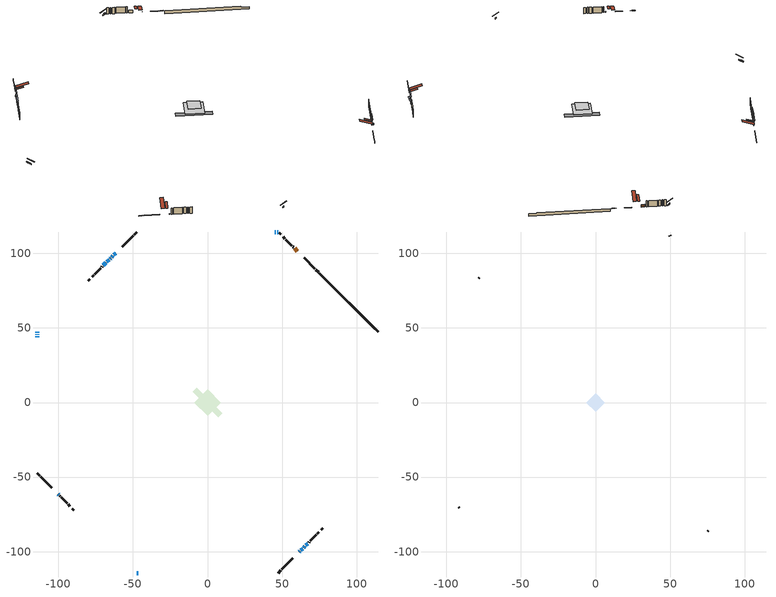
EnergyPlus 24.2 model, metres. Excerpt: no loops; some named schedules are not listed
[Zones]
conditioned space
 floor outside (Floor1 construction): -1.3,0 0,1.3 1.3,0 0,-1.3 z0.97
 floor adiabatic (AdiabaticFloorConstruction): -8.92,0 0,8.92 8.92,0 0,-8.92 z3.41
 floor foundation (Slab1 construction): -9.81,7.2 -7.2,9.81 9.81,-7.2 7.2,-9.81 z-1.27
 wall outside (RimJoist1 construction): 47.35,-114.32 49.07,-112.6 / -114.32,-47.35 -112.6,-49.07 / -47.35,114.32 -49.07,112.6 / 74.44,87.24 72.72,88.95 z0.97:1.27
 wall outside (RimJoist2 construction): 49.73,-111.95 57.08,-104.59 / -111.95,-49.73 -104.59,-57.08 / -49.73,111.95 -57.08,104.59 / 72.06,89.61 64.71,96.96 z0.97:1.27
 wall outside (AdiabaticWallConstruction 1): 60.21,101.47 58.33,103.34 z0.97:3
 wall outside (AdiabaticWallConstruction): 61.58,-100.09 61.98,-99.69 z0.97:1.15; 62.63,-99.04 63.71,-97.96 z0.97:3.66; -47.35,-114.32 -46.41,-114.32 z0.97:2.02; -114.32,47.35 -114.32,46.78 z0.97:1.61; -61.58,100.09 -62.71,98.96 / 47.35,114.32 46.82,114.32 / -114.32,45.85 -114.32,45.32 z0.97:1.56; -63.37,98.31 -64.23,97.44 z0.97:1.79; -64.88,96.79 -65.32,96.35 z0.97:1.89; -65.97,95.7 -67.41,94.26 z0.97:1.78; -100.09,-61.58 -99.87,-61.8 z0.97:1.31; -68.07,93.6 -69.76,91.91 / 45.89,114.32 45.09,114.32 / -114.32,44.39 -114.32,43.59 z0.97:1.86; 64.37,-97.3 65.19,-96.48 z0.97:2.27; 65.85,-95.82 67.08,-94.59 z0.97:1.94
 wall outside (Wall1 construction): 67.74,-93.94 68.18,-93.5 / -99.22,-62.45 -98.78,-62.89 / -70.42,91.25 -70.86,90.81 / 57.68,103.99 57.24,104.43 z0.97:5.85
 wall outside (Wall2 construction): 68.83,-92.84 72.96,-88.71 / -98.12,-63.55 -93.99,-67.68 / -71.52,90.16 -75.65,86.02 / 56.58,105.09 52.45,109.22 z0.97:5.85
 wall outside (Wall3 construction): 73.62,-88.05 74.71,-86.96 / -93.33,-68.34 -92.25,-69.43 / -76.3,85.37 -77.39,84.28 / 51.79,109.88 50.7,110.97 z0.97:5.85
 wall outside (Wall5 construction): 76.4,-85.27 77.4,-84.27 / -90.56,-71.12 -89.55,-72.12 / -79.08,82.59 -80.09,81.58 / 49.01,112.66 48.01,113.66 z0.97:5.85
 wall foundation (FoundationWall1 construction): 75.09,86.58,-1.27 75.09,86.58,0.97 110.4,51.28,0.97 110.4,51.28,0.47 114.32,47.35,0.47 114.32,47.35,-1.27
 window (WindowConstruction 11): 61.58,-100.09 61.98,-99.69 z0.97:1.15
 window (WindowConstruction 5): 62.63,-99.04 63.71,-97.96 z0.97:3.66
 window (WindowConstruction 6): -47.35,-114.32 -46.41,-114.32 z0.97:2.02
 window (WindowConstruction 7): -114.32,47.35 -114.32,46.78 z0.97:1.61
 window (WindowConstruction 8): -61.58,100.09 -62.71,98.96 z0.97:1.56
 window (WindowConstruction 9): 47.35,114.32 46.82,114.32 z0.97:1.56
 window (WindowConstruction 10): -114.32,45.85 -114.32,45.32 z0.97:1.56
 window (WindowConstruction 13): -63.37,98.31 -64.23,97.44 z0.97:1.78
 window (WindowConstruction 12): -64.89,96.79 -65.32,96.36 z0.97:1.88
 window (WindowConstruction 14): -65.97,95.7 -67.41,94.26 z0.97:1.78
 window (WindowConstruction 15): -100.09,-61.58 -99.88,-61.79 z0.97:1.3
 window (WindowConstruction): -68.07,93.6 -69.76,91.91 z0.97:1.86
 window (WindowConstruction 1): 45.89,114.32 45.09,114.32 z0.97:1.86
 window (WindowConstruction 2): -114.32,44.39 -114.32,43.59 z0.97:1.86
 window (WindowConstruction 3): 64.37,-97.3 65.19,-96.48 z0.97:2.27
 window (WindowConstruction 4): 65.85,-95.82 67.08,-94.59 z0.97:1.94
 door (Door): 60.2,101.47 58.34,103.34 z0.97:3
 ceiling adiabatic (AdiabaticFloorConstruction): 0,-8.92 8.92,0 0,8.92 -8.92,0 z3.41
 roof outside (Roof2 construction): 60.93,-100.75,5.85 57.32,-97.14,7.55 56.37,-98.09,7.55 59.98,-101.7,5.85; -100.75,-60.93,5.85 -97.14,-57.32,7.55 -98.09,-56.37,7.55 -101.7,-59.98,5.85; -60.93,100.75,5.85 -57.32,97.14,7.55 -56.37,98.09,7.55 -59.98,101.7,5.85; 60.86,100.81,5.85 57.26,97.21,7.55 58.21,96.26,7.55 61.81,99.86,5.85
attic - vented
 floor to conditioned space (Floor2 construction Reversed): -6.16,0 0,6.16 6.16,0 0,-6.16 z5.85
 wall outside (Wall4 construction): 75.37,-86.3 75.74,-85.93 / -91.59,-70.08 -91.21,-70.46 / -78.05,83.62 -78.42,83.25 / 50.05,111.63 49.67,112 z0.97:5.85
 roof outside (Roof1 construction): 59.32,-102.35,5.85 53.32,-96.35,8.68 51.74,-97.93,8.68 57.74,-103.93,5.85; -102.35,-59.32,5.85 -96.35,-53.32,8.68 -97.93,-51.74,8.68 -103.93,-57.74,5.85; -59.32,102.35,5.85 -53.32,96.35,8.68 -51.74,97.93,8.68 -57.74,103.93,5.85; 62.47,99.2,5.85 56.47,93.2,8.68 58.05,91.62,8.68 64.05,97.62,5.85
shading: 62.41,-99.26 61.15,-100.52 62.01,-101.38 63.27,-100.13 z1.76; 65.58,-96.09 60.77,-100.9 61.06,-101.2 65.87,-96.38 z6.3; -43.77,-114.32 -49.99,-114.32 -49.99,-114.73 -43.77,-114.73 z4.66; -114.32,46.58 -114.32,47.55 -114.73,47.55 -114.73,46.58 z1.81; -62.85,98.82 -61.44,100.23 -61.73,100.52 -63.14,99.11 z1.76; 46.62,114.32 47.55,114.32 47.55,114.73 46.62,114.73 z1.76; -114.32,45.12 -114.32,46.05 -114.73,46.05 -114.73,45.12 z1.76; -67.9,93.77 -59.7,101.98 -59.99,102.27 -68.19,94.06 z6.97; -67.18,94.49 -63.02,98.65 -63.31,98.94 -67.47,94.78 z4.52; -71.08,90.59 -62.3,99.37 -62.59,99.66 -71.37,90.88 z6.97; -99.86,-61.82 -100.11,-61.56 -100.44,-61.89 -100.18,-62.14 z1.33; -71.63,90.04 -66.2,95.47 -66.49,95.76 -71.92,90.33 z4.5; 42.45,114.32 48.53,114.32 48.53,114.73 42.45,114.73 z4.5; -114.32,40.95 -114.32,47.03 -114.73,47.03 -114.73,40.95 z4.5; 65.52,-96.15 64.04,-97.63 64.69,-98.27 66.16,-96.8 z2.73; 67.22,-94.45 65.71,-95.96 66,-96.25 67.51,-94.74 z2.14
[Building]
Building 1: Terrain=Suburbs
[Site:Location]
Saskatoon Intl AP_SK: Latitude {deg}=52.17; Longitude {deg}=-106.7; Time Zone {hr}=-6; Elevation {m}=504; Keep Site Location Information=Yes
[Site:GroundTemperature:Shallow]
-3.29371, -5.9198, -6.13011, -4.88389, 0.118965, 5.09852, 9.41553, 12.1502, 12.3826, 10.1583, 5.95142, 1.12462
[Site:WaterMainsTemperature]
Calculation Method=Schedule; Temperature Schedule=mains temperature schedule
[Material] Roughness=Rough; Thermal Absorptance=0.9
Name | Thickness {m} | Conductivity {W/m-K} | Density {kg/m3} | Specific Heat {J/kg-K} | Solar Absorptance | Visible Absorptance
asphalt or fiberglass shingles | 0.00635 | 0.162714 | 1121.4 | 1465.45 | 0.84 | 0.84
ceiling loosefill ins | 0.254 | 0.0480833 | 16.02 | 1046.75 | 0.7 | 0.7
ceiling stud and cavity | 0.1397 | 0.123194 | 65.682 | 1177.47 | 0.7 | 0.7
concrete 4.0 in. | 0.1016 | 1.803125 | 2242.8 | 837.4 | 0.7 | 0.7
concrete 8.0 in. | 0.2032 | 1.803125 | 2242.8 | 837.4 | 0.7 | 0.7
door material | 0.04445 | 0.0451087 | 512.64 | 1214.23 | 0.7 | 0.7
exterior vertical ins | 0.0302221 | 0.029427 | 32.04 | 1214.23 | 0.7 | 0.7
floor covering | 0.0127 | 0.0433444 | 54.468 | 1339.84 | 0.6 | 0.6
floor rigid ins; rim joist rigid ins; wall rigid ins | 0.051816 | 0.029427 | 32.04 | 1214.23 | 0.7 | 0.7
floor rigid ins 1; wall rigid ins 1 | 0.512978 | 0.029427 | 32.04 | 1214.23 | 0.7 | 0.7
floor stud and cavity | 0.1397 | 0.0873572 | 92.3553 | 1139.71 | 0.7 | 0.7
floor stud and cavity 1 | 0.1397 | 1.75129 | 37.0049 | 1207.88 | 0.7 | 0.7
furniture material conditioned space 1 | 0.1524 | 0.115458 | 640.8 | 1214.23 | 0.6 | 0.6
gypsum board | 0.0127 | 0.160291 | 801 | 837.4 | 0.6 | 0.6
gypsum board 1 | 0.0127 | 0.160291 | 801 | 837.4 | 0.7 | 0.7
osb sheathing 0.5 in. | 0.0127 | 0.115458 | 512.64 | 1214.23 | 0.7 | 0.7
osb sheathing 0.75 in. | 0.01905 | 0.115458 | 512.64 | 1214.23 | 0.7 | 0.7
osb sheathing 2.0 in. | 0.0508 | 0.115458 | 512.64 | 1214.23 | 0.7 | 0.7
rim joist stud and cavity | 0.0508 | 0.0410629 | 125.044 | 1163.47 | 0.6 | 0.6
rim joist stud and cavity 1 | 0.0508 | 0.0407152 | 125.044 | 1163.47 | 0.6 | 0.6
roof rigid ins | 0.103632 | 0.029427 | 32.04 | 1214.23 | 0.7 | 0.7
roof stud and cavity | 0.2032 | 0.187404 | 78.34581 | 1123.46 | 0.7 | 0.7
slab rigid ins | 0.0026421 | 0.029427 | 32.04 | 1214.23 | 0.7 | 0.7
wall stud and cavity | 0.1397 | 0.302827 | 139.0536 | 1170.24 | 0.7 | 0.7
wall stud and cavity 1 | 0.1397 | 0.212138 | 139.0536 | 1170.24 | 0.7 | 0.7
wall stud and cavity 2 | 0.1397 | 0.275487 | 139.0536 | 1170.24 | 0.7 | 0.7
wall stud and cavity 3 | 0.0889 | 6.1454 | 50.32683 | 1063.81 | 0.6 | 0.6
wall stud and cavity 4 | 0.1397 | 0.643765 | 139.0536 | 1170.24 | 0.7 | 0.7
wall stud and cavity 5 | 0.0889 | 0.380278 | 52.3479 | 1209.89 | 0.7 | 0.7
wall stud and cavity 6 | 0.0889 | 0.391764 | 83.0341 | 1211.67 | 0.7 | 0.7
wood siding | 0.0254 | 0.102417 | 544.68 | 1172.36 | 0.4 | 0.4
wood siding 1 | 0.00254 | 0.102417 | 544.68 | 1172.36 | 0.4 | 0.4
wood siding 2; wood siding 3; wood siding 4 | 0.0254 | 0.102417 | 544.68 | 1172.36 | 0.7 | 0.7
[WindowMaterial:SimpleGlazingSystem]
Name | U-Factor {W/m2-K} | Solar Heat Gain Coefficient
WindowMaterial | 2.31776 | 0.56
WindowMaterial 1 | 2.91963 | 0.67
WindowMaterial 10 | 2.27745 | 0.58
WindowMaterial 11 | 2.237132 | 0.59
WindowMaterial 12 | 3.26144 | 0.43
WindowMaterial 2 | 2.95029 | 0.64
WindowMaterial 3 | 2.88329 | 0.7
WindowMaterial 4 | 2.941204 | 0.65
WindowMaterial 5 | 3.00196 | 0.58
WindowMaterial 6 | 2.44779 | 0.51
WindowMaterial 7 | 2.4546 | 0.51
WindowMaterial 8 | 6.492793 | 0.49
WindowMaterial 9 | 4.55546 | 0.66
[Construction]
AdiabaticFloorConstruction: floor stud and cavity 1, floor rigid ins 1, osb sheathing 0.75 in., floor covering
AdiabaticWallConstruction: wood siding 3, wall rigid ins 1, wall stud and cavity 5, gypsum board
AdiabaticWallConstruction 1: wood siding 4, wall rigid ins 1, wall stud and cavity 5, gypsum board
Door: door material
Floor1 construction: floor stud and cavity, floor rigid ins, osb sheathing 0.75 in., floor covering
Floor2 construction Reversed: gypsum board, ceiling stud and cavity, ceiling loosefill ins
FoundationWall1 construction: concrete 8.0 in., gypsum board 1
furniture construction conditioned space 1: furniture material conditioned space 1
PartitionWallConstruction: gypsum board, wall stud and cavity 6, gypsum board
RimJoist1 construction: wood siding 2, rim joist rigid ins, osb sheathing 2.0 in., rim joist stud and cavity
RimJoist2 construction: wood siding 2, rim joist rigid ins, osb sheathing 2.0 in., rim joist stud and cavity 1
Roof1 construction: asphalt or fiberglass shingles
Roof2 construction: asphalt or fiberglass shingles, roof rigid ins, osb sheathing 0.75 in., roof stud and cavity, gypsum board
Slab1 construction: slab rigid ins, concrete 4.0 in.
Wall1 construction: wood siding, wall rigid ins, osb sheathing 0.5 in., wall stud and cavity, gypsum board
Wall2 construction: wood siding, wall rigid ins, osb sheathing 0.5 in., wall stud and cavity 1, gypsum board
Wall3 construction: wood siding, wall rigid ins, osb sheathing 0.5 in., wall stud and cavity 2, gypsum board
Wall4 construction: wood siding 1, wall stud and cavity 3
Wall5 construction: wood siding, wall rigid ins, osb sheathing 0.5 in., wall stud and cavity 4, gypsum board
WindowConstruction; WindowConstruction 1; WindowConstruction 2: WindowMaterial
WindowConstruction 10; WindowConstruction 9: WindowMaterial 7
WindowConstruction 11: WindowMaterial 8
WindowConstruction 12: WindowMaterial 9
WindowConstruction 13: WindowMaterial 10
WindowConstruction 14: WindowMaterial 11
WindowConstruction 15: WindowMaterial 12
WindowConstruction 3: WindowMaterial 1
WindowConstruction 4: WindowMaterial 2
WindowConstruction 5: WindowMaterial 3
WindowConstruction 6: WindowMaterial 4
WindowConstruction 7: WindowMaterial 5
WindowConstruction 8: WindowMaterial 6
[Zone] Multiplier=1; Part of Total Floor Area=Yes
Name | Volume {m3}
attic - vented | 34.8714
conditioned space | 619.7
[Space]
Name | Zone | Volume {m3}
attic - vented 1 | attic - vented | 34.8714
conditioned space 1 | conditioned space | 619.7
[ZoneInfiltration:EffectiveLeakageArea]
infil attic - vented 1: Zone or Space=attic - vented 1; Schedule=Always On Discrete; Effective Air Leakage Area {cm2}=2603.31; Stack Coefficient=0.000535854; Wind Coefficient=1.56402e-05
[ZoneMixing]
whole house fan mix: Zone or Space=attic - vented; Schedule=Always On Continuous; Design Flow Rate Calculation Method=Flow/Zone; Design Flow Rate {m3/s}=0; Source Zone or Space=conditioned space
[SurfaceProperty:ExposedFoundationPerimeter]
Slab1: Exposed Perimeter Calculation Method=TotalExposedPerimeter; Total Exposed Perimeter {m}=55.475
[InternalMass] Zone or ZoneList=conditioned space; Space or SpaceList=conditioned space 1
Name | Construction | Surface Area {m2}
furniture mass conditioned space 1 | furniture construction conditioned space 1 | 100.516
partition wall mass | PartitionWallConstruction | 251.289
[Lights]
interior lighting: Zone or ZoneList or Space or SpaceList=conditioned space 1; Schedule=interior lighting schedule; Design Level Calculation Method=LightingLevel; Lighting Level {W}=343.2; Return Air Fraction=0; Fraction Radiant=0.6; Fraction Visible=0.2; Fraction Replaceable=1
[People]
occupants: Zone or ZoneList or Space or SpaceList=conditioned space 1; Number of People Schedule=occupants schedule; Number of People Calculation Method=People; Number of People=3; Fraction Radiant=0.314171; Sensible Heat Fraction=0.56303; Activity Level Schedule=occupants activity schedule; Carbon Dioxide Generation Rate {m3/s-W}=0; Enable ASHRAE 55 Comfort Warnings=No; Mean Radiant Temperature Calculation Type=EnclosureAveraged
[ElectricEquipment] Zone or ZoneList or Space or SpaceList=conditioned space 1; Design Level Calculation Method=EquipmentLevel
Name | Schedule | Design Level {W} | Fraction Latent | Fraction Radiant | Fraction Lost
clothes dryer | clothes dryer schedule | 140.772 | 0.015 | 0.081 | 0.85
clothes washer | clothes washer schedule | 32.1985 | 0.03 | 0.162 | 0.7
cooking range | cooking range schedule | 215.147 | 0.08 | 0.432 | 0.2
dishwasher | dishwasher schedule | 66.8632 | 0.3 | 0.18 | 0.4
fridge | fridge schedule | 72.9452 | 0 | 0.6 | 0
mech vent house fan | mech vent house fan schedule | 15.3 | 0 | 0 | 1
mech vent house fan cfis | mech vent house fan cfis schedule | 0 | 0 | 0 | 0
misc plug loads | misc plug loads schedule | 494.7 | 0.045 | 0.513 | 0.1
whole house fan | Always On Discrete | 0 | 0 | 0 | 1
[OtherEquipment] Zone or ZoneList or Space or SpaceList=conditioned space 1; Design Level Calculation Method=EquipmentLevel
Name | Fuel Type | Schedule | Design Level {W} | Fraction Latent | Fraction Radiant | Fraction Lost
clothes dryer 1 | Electricity | clothes dryer schedule | 0 | 0.015 | 0.081 | 0.85
cooking range 1 | Electricity | cooking range schedule | 0 | 0.08 | 0.432 | 0.2
general water use latent | None | general water use schedule | 62.594 | 1 | 0 | 0
general water use sensible | None | general water use schedule | -61.6891 | 0 | 0.6 | 0
mech vent house fan latent load | None | Always On Discrete | 0 | 1 | 0 | 0
mech vent house fan sensible load | None | Always On Discrete | 0 | 0 | 0 | 0
water heater energy adjustment1 | NaturalGas | Always On Discrete | 0.01 | 0 | 0 | 1
[ZoneInfiltration:DesignFlowRate] Zone or ZoneList or Space or SpaceList=conditioned space 1; Schedule=Always On Discrete; Design Flow Rate Calculation Method=Flow/Zone; Design Flow Rate {m3/s}=0
infil flow; natural vent flow; whole house fan flow
[Foundation:Kiva]
Foundation Kiva 1: Initial Indoor Air Temperature {C}=21; Wall Height Above Grade {m}=0.969996; Wall Depth Below Slab {m}=0.2032; Custom Block Material Name 1=exterior vertical ins; Custom Block Depth 1 {m}=2.24001; Custom Block X Position 1 {m}=0.2159; Custom Block Z Position 1 {m}=0
[Foundation:Kiva:Settings]
Soil Conductivity {W/m-K}=0.849921; Soil Density {kg/m3}=1842.3; Soil Specific Heat {J/kg-K}=418.7; Ground Solar Absorptivity=0.9; Ground Thermal Absorptivity=0.9; Ground Surface Roughness {m}=0.03; Far-Field Width {m}=40; Deep-Ground Boundary Condition=ZeroFlux; Deep-Ground Depth {m}=40; Minimum Cell Dimension {m}=0.2; Maximum Cell Growth Coefficient=3; Simulation Timestep=Timestep
[Exterior:Lights]
exterior lighting: Schedule=exterior lighting schedule; Design Level {W}=75.6
[Schedule:Constant]
Name | Hourly Value
Always On Continuous; mech vent house fan schedule; mech vent house fan cfis schedule; Always On Discrete | 1
occupants activity schedule | 117.228
fridge schedule | 0
[Schedule:Week:Daily]
interior lighting schedule Week Rule - Jan1-Jan27: interior lighting schedule day, interior lighting schedule day, interior lighting schedule day, interior lighting schedule day, interior lighting schedule day, interior lighting schedule day, interior lighting schedule day, interior lighting schedule default day, interior lighting schedule default day, interior lighting schedule default day, interior lighting schedule default day, interior lighting schedule default day
interior lighting schedule Week Rule - Jan28-Feb3: interior lighting schedule day, interior lighting schedule day, interior lighting schedule day, interior lighting schedule day, interior lighting schedule day 1, interior lighting schedule day 1, interior lighting schedule day 1, interior lighting schedule default day, interior lighting schedule default day, interior lighting schedule default day, interior lighting schedule default day, interior lighting schedule default day
interior lighting schedule Week Rule - Feb4-Feb24: interior lighting schedule day 1, interior lighting schedule day 1, interior lighting schedule day 1, interior lighting schedule day 1, interior lighting schedule day 1, interior lighting schedule day 1, interior lighting schedule day 1, interior lighting schedule default day, interior lighting schedule default day, interior lighting schedule default day, interior lighting schedule default day, interior lighting schedule default day
interior lighting schedule Week Rule - Feb25-Mar3: interior lighting schedule day 1, interior lighting schedule day 1, interior lighting schedule day 1, interior lighting schedule day 1, interior lighting schedule day 2, interior lighting schedule day 2, interior lighting schedule day 2, interior lighting schedule default day, interior lighting schedule default day, interior lighting schedule default day, interior lighting schedule default day, interior lighting schedule default day
interior lighting schedule Week Rule - Mar4-Mar31: interior lighting schedule day 2, interior lighting schedule day 2, interior lighting schedule day 2, interior lighting schedule day 2, interior lighting schedule day 2, interior lighting schedule day 2, interior lighting schedule day 2, interior lighting schedule default day, interior lighting schedule default day, interior lighting schedule default day, interior lighting schedule default day, interior lighting schedule default day
interior lighting schedule Week Rule - Apr1-Apr28: interior lighting schedule day 3, interior lighting schedule day 3, interior lighting schedule day 3, interior lighting schedule day 3, interior lighting schedule day 3, interior lighting schedule day 3, interior lighting schedule day 3, interior lighting schedule default day, interior lighting schedule default day, interior lighting schedule default day, interior lighting schedule default day, interior lighting schedule default day
interior lighting schedule Week Rule - Apr29-May5: interior lighting schedule day 3, interior lighting schedule day 3, interior lighting schedule day 4, interior lighting schedule day 4, interior lighting schedule day 4, interior lighting schedule day 4, interior lighting schedule day 4, interior lighting schedule default day, interior lighting schedule default day, interior lighting schedule default day, interior lighting schedule default day, interior lighting schedule default day
interior lighting schedule Week Rule - May6-May26: interior lighting schedule day 4, interior lighting schedule day 4, interior lighting schedule day 4, interior lighting schedule day 4, interior lighting schedule day 4, interior lighting schedule day 4, interior lighting schedule day 4, interior lighting schedule default day, interior lighting schedule default day, interior lighting schedule default day, interior lighting schedule default day, interior lighting schedule default day
interior lighting schedule Week Rule - May27-Jun2: interior lighting schedule day 4, interior lighting schedule day 4, interior lighting schedule day 4, interior lighting schedule day 4, interior lighting schedule day 4, interior lighting schedule day 5, interior lighting schedule day 5, interior lighting schedule default day, interior lighting schedule default day, interior lighting schedule default day, interior lighting schedule default day, interior lighting schedule default day
interior lighting schedule Week Rule - Jun3-Jun30: interior lighting schedule day 5, interior lighting schedule day 5, interior lighting schedule day 5, interior lighting schedule day 5, interior lighting schedule day 5, interior lighting schedule day 5, interior lighting schedule day 5, interior lighting schedule default day, interior lighting schedule default day, interior lighting schedule default day, interior lighting schedule default day, interior lighting schedule default day
interior lighting schedule Week Rule - Jul1-Jul28: interior lighting schedule day 6, interior lighting schedule day 6, interior lighting schedule day 6, interior lighting schedule day 6, interior lighting schedule day 6, interior lighting schedule day 6, interior lighting schedule day 6, interior lighting schedule default day, interior lighting schedule default day, interior lighting schedule default day, interior lighting schedule default day, interior lighting schedule default day
interior lighting schedule Week Rule - Jul29-Aug4: interior lighting schedule day 6, interior lighting schedule day 6, interior lighting schedule day 6, interior lighting schedule day 7, interior lighting schedule day 7, interior lighting schedule day 7, interior lighting schedule day 7, interior lighting schedule default day, interior lighting schedule default day, interior lighting schedule default day, interior lighting schedule default day, interior lighting schedule default day
interior lighting schedule Week Rule - Aug5-Aug25: interior lighting schedule day 7, interior lighting schedule day 7, interior lighting schedule day 7, interior lighting schedule day 7, interior lighting schedule day 7, interior lighting schedule day 7, interior lighting schedule day 7, interior lighting schedule default day, interior lighting schedule default day, interior lighting schedule default day, interior lighting schedule default day, interior lighting schedule default day
interior lighting schedule Week Rule - Aug26-Sep1: interior lighting schedule day 7, interior lighting schedule day 7, interior lighting schedule day 7, interior lighting schedule day 7, interior lighting schedule day 7, interior lighting schedule day 7, interior lighting schedule day 8, interior lighting schedule default day, interior lighting schedule default day, interior lighting schedule default day, interior lighting schedule default day, interior lighting schedule default day
interior lighting schedule Week Rule - Sep2-Sep29: interior lighting schedule day 8, interior lighting schedule day 8, interior lighting schedule day 8, interior lighting schedule day 8, interior lighting schedule day 8, interior lighting schedule day 8, interior lighting schedule day 8, interior lighting schedule default day, interior lighting schedule default day, interior lighting schedule default day, interior lighting schedule default day, interior lighting schedule default day
interior lighting schedule Week Rule - Sep30-Oct6: interior lighting schedule day 8, interior lighting schedule day 9, interior lighting schedule day 9, interior lighting schedule day 9, interior lighting schedule day 9, interior lighting schedule day 9, interior lighting schedule day 9, interior lighting schedule default day, interior lighting schedule default day, interior lighting schedule default day, interior lighting schedule default day, interior lighting schedule default day
interior lighting schedule Week Rule - Oct7-Oct27: interior lighting schedule day 9, interior lighting schedule day 9, interior lighting schedule day 9, interior lighting schedule day 9, interior lighting schedule day 9, interior lighting schedule day 9, interior lighting schedule day 9, interior lighting schedule default day, interior lighting schedule default day, interior lighting schedule default day, interior lighting schedule default day, interior lighting schedule default day
interior lighting schedule Week Rule - Oct28-Nov3: interior lighting schedule day 9, interior lighting schedule day 9, interior lighting schedule day 9, interior lighting schedule day 9, interior lighting schedule day 10, interior lighting schedule day 10, interior lighting schedule day 10, interior lighting schedule default day, interior lighting schedule default day, interior lighting schedule default day, interior lighting schedule default day, interior lighting schedule default day
interior lighting schedule Week Rule - Nov4-Nov24: interior lighting schedule day 10, interior lighting schedule day 10, interior lighting schedule day 10, interior lighting schedule day 10, interior lighting schedule day 10, interior lighting schedule day 10, interior lighting schedule day 10, interior lighting schedule default day, interior lighting schedule default day, interior lighting schedule default day, interior lighting schedule default day, interior lighting schedule default day
interior lighting schedule Week Rule - Nov25-Dec1: interior lighting schedule day 10, interior lighting schedule day 10, interior lighting schedule day 10, interior lighting schedule day 10, interior lighting schedule day 10, interior lighting schedule day 10, interior lighting schedule day 11, interior lighting schedule default day, interior lighting schedule default day, interior lighting schedule default day, interior lighting schedule default day, interior lighting schedule default day
interior lighting schedule Week Rule - Dec2-Dec31: interior lighting schedule day 11, interior lighting schedule day 11, interior lighting schedule day 11, interior lighting schedule day 11, interior lighting schedule day 11, interior lighting schedule day 11, interior lighting schedule day 11, interior lighting schedule default day, interior lighting schedule default day, interior lighting schedule default day, interior lighting schedule default day, interior lighting schedule default day
occupants schedule Week Rule - Jan1-Dec31: occupants schedule day, occupants schedule day, occupants schedule day, occupants schedule day, occupants schedule day, occupants schedule day, occupants schedule day, occupants schedule default day, occupants schedule default day, occupants schedule default day, occupants schedule default day, occupants schedule default day
clothes dryer schedule Week Rule - Jan1-Dec31: clothes dryer schedule day, clothes dryer schedule day, clothes dryer schedule day, clothes dryer schedule day, clothes dryer schedule day, clothes dryer schedule day, clothes dryer schedule day, clothes dryer schedule default day, clothes dryer schedule default day, clothes dryer schedule default day, clothes dryer schedule default day, clothes dryer schedule default day
clothes washer schedule Week Rule - Jan1-Dec31: clothes washer schedule day, clothes washer schedule day, clothes washer schedule day, clothes washer schedule day, clothes washer schedule day, clothes washer schedule day, clothes washer schedule day, clothes washer schedule default day, clothes washer schedule default day, clothes washer schedule default day, clothes washer schedule default day, clothes washer schedule default day
cooking range schedule Week Rule - Jan1-Dec31: cooking range schedule day, cooking range schedule day, cooking range schedule day, cooking range schedule day, cooking range schedule day, cooking range schedule day, cooking range schedule day, cooking range schedule default day, cooking range schedule default day, cooking range schedule default day, cooking range schedule default day, cooking range schedule default day
dishwasher schedule Week Rule - Jan1-Dec31: dishwasher schedule day, dishwasher schedule day, dishwasher schedule day, dishwasher schedule day, dishwasher schedule day, dishwasher schedule day, dishwasher schedule day, dishwasher schedule default day, dishwasher schedule default day, dishwasher schedule default day, dishwasher schedule default day, dishwasher schedule default day
misc plug loads schedule Week Rule - Jan1-Dec31: misc plug loads schedule day, misc plug loads schedule day, misc plug loads schedule day, misc plug loads schedule day, misc plug loads schedule day, misc plug loads schedule day, misc plug loads schedule day, misc plug loads schedule default day, misc plug loads schedule default day, misc plug loads schedule default day, misc plug loads schedule default day, misc plug loads schedule default day
general water use schedule Week Rule - Jan1-Dec31: general water use schedule day, general water use schedule day, general water use schedule day, general water use schedule day, general water use schedule day, general water use schedule day, general water use schedule day, general water use schedule default day, general water use schedule default day, general water use schedule default day, general water use schedule default day, general water use schedule default day
exterior lighting schedule Week Rule - Jan1-Jan27: exterior lighting schedule day, exterior lighting schedule day, exterior lighting schedule day, exterior lighting schedule day, exterior lighting schedule day, exterior lighting schedule day, exterior lighting schedule day, exterior lighting schedule default day, exterior lighting schedule default day, exterior lighting schedule default day, exterior lighting schedule default day, exterior lighting schedule default day
exterior lighting schedule Week Rule - Jan28-Feb3: exterior lighting schedule day, exterior lighting schedule day, exterior lighting schedule day, exterior lighting schedule day, exterior lighting schedule day 1, exterior lighting schedule day 1, exterior lighting schedule day 1, exterior lighting schedule default day, exterior lighting schedule default day, exterior lighting schedule default day, exterior lighting schedule default day, exterior lighting schedule default day
exterior lighting schedule Week Rule - Feb4-Feb24: exterior lighting schedule day 1, exterior lighting schedule day 1, exterior lighting schedule day 1, exterior lighting schedule day 1, exterior lighting schedule day 1, exterior lighting schedule day 1, exterior lighting schedule day 1, exterior lighting schedule default day, exterior lighting schedule default day, exterior lighting schedule default day, exterior lighting schedule default day, exterior lighting schedule default day
exterior lighting schedule Week Rule - Feb25-Mar3: exterior lighting schedule day 1, exterior lighting schedule day 1, exterior lighting schedule day 1, exterior lighting schedule day 1, exterior lighting schedule day 2, exterior lighting schedule day 2, exterior lighting schedule day 2, exterior lighting schedule default day, exterior lighting schedule default day, exterior lighting schedule default day, exterior lighting schedule default day, exterior lighting schedule default day
exterior lighting schedule Week Rule - Mar4-Mar31: exterior lighting schedule day 2, exterior lighting schedule day 2, exterior lighting schedule day 2, exterior lighting schedule day 2, exterior lighting schedule day 2, exterior lighting schedule day 2, exterior lighting schedule day 2, exterior lighting schedule default day, exterior lighting schedule default day, exterior lighting schedule default day, exterior lighting schedule default day, exterior lighting schedule default day
exterior lighting schedule Week Rule - Apr1-Apr28: exterior lighting schedule day 3, exterior lighting schedule day 3, exterior lighting schedule day 3, exterior lighting schedule day 3, exterior lighting schedule day 3, exterior lighting schedule day 3, exterior lighting schedule day 3, exterior lighting schedule default day, exterior lighting schedule default day, exterior lighting schedule default day, exterior lighting schedule default day, exterior lighting schedule default day
exterior lighting schedule Week Rule - Apr29-May5: exterior lighting schedule day 3, exterior lighting schedule day 3, exterior lighting schedule day 4, exterior lighting schedule day 4, exterior lighting schedule day 4, exterior lighting schedule day 4, exterior lighting schedule day 4, exterior lighting schedule default day, exterior lighting schedule default day, exterior lighting schedule default day, exterior lighting schedule default day, exterior lighting schedule default day
exterior lighting schedule Week Rule - May6-May26: exterior lighting schedule day 4, exterior lighting schedule day 4, exterior lighting schedule day 4, exterior lighting schedule day 4, exterior lighting schedule day 4, exterior lighting schedule day 4, exterior lighting schedule day 4, exterior lighting schedule default day, exterior lighting schedule default day, exterior lighting schedule default day, exterior lighting schedule default day, exterior lighting schedule default day
exterior lighting schedule Week Rule - May27-Jun2: exterior lighting schedule day 4, exterior lighting schedule day 4, exterior lighting schedule day 4, exterior lighting schedule day 4, exterior lighting schedule day 4, exterior lighting schedule day 5, exterior lighting schedule day 5, exterior lighting schedule default day, exterior lighting schedule default day, exterior lighting schedule default day, exterior lighting schedule default day, exterior lighting schedule default day
exterior lighting schedule Week Rule - Jun3-Jun30: exterior lighting schedule day 5, exterior lighting schedule day 5, exterior lighting schedule day 5, exterior lighting schedule day 5, exterior lighting schedule day 5, exterior lighting schedule day 5, exterior lighting schedule day 5, exterior lighting schedule default day, exterior lighting schedule default day, exterior lighting schedule default day, exterior lighting schedule default day, exterior lighting schedule default day
exterior lighting schedule Week Rule - Jul1-Jul28: exterior lighting schedule day 6, exterior lighting schedule day 6, exterior lighting schedule day 6, exterior lighting schedule day 6, exterior lighting schedule day 6, exterior lighting schedule day 6, exterior lighting schedule day 6, exterior lighting schedule default day, exterior lighting schedule default day, exterior lighting schedule default day, exterior lighting schedule default day, exterior lighting schedule default day
exterior lighting schedule Week Rule - Jul29-Aug4: exterior lighting schedule day 6, exterior lighting schedule day 6, exterior lighting schedule day 6, exterior lighting schedule day 7, exterior lighting schedule day 7, exterior lighting schedule day 7, exterior lighting schedule day 7, exterior lighting schedule default day, exterior lighting schedule default day, exterior lighting schedule default day, exterior lighting schedule default day, exterior lighting schedule default day
[Schedule:Year]
interior lighting schedule: interior lighting schedule Week Rule - Jan1-Jan27, 1, 1, 1, 27, interior lighting schedule Week Rule - Jan28-Feb3, 1, 28, 2, 3, interior lighting schedule Week Rule - Feb4-Feb24, 2, 4, 2, 24, interior lighting schedule Week Rule - Feb25-Mar3, 2, 25, 3, 3, interior lighting schedule Week Rule - Mar4-Mar31, 3, 4, 3, 31, interior lighting schedule Week Rule - Apr1-Apr28, 4, 1, 4, 28, interior lighting schedule Week Rule - Apr29-May5, 4, 29, 5, 5, interior lighting schedule Week Rule - May6-May26, 5, 6, 5, 26, interior lighting schedule Week Rule - May27-Jun2, 5, 27, 6, 2, interior lighting schedule Week Rule - Jun3-Jun30, 6, 3, 6, 30, interior lighting schedule Week Rule - Jul1-Jul28, 7, 1, 7, 28, interior lighting schedule Week Rule - Jul29-Aug4, 7, 29, 8, 4, interior lighting schedule Week Rule - Aug5-Aug25, 8, 5, 8, 25, interior lighting schedule Week Rule - Aug26-Sep1, 8, 26, 9, 1, interior lighting schedule Week Rule - Sep2-Sep29, 9, 2, 9, 29, interior lighting schedule Week Rule - Sep30-Oct6, 9, 30, 10, 6, interior lighting schedule Week Rule - Oct7-Oct27, 10, 7, 10, 27, interior lighting schedule Week Rule - Oct28-Nov3, 10, 28, 11, 3, interior lighting schedule Week Rule - Nov4-Nov24, 11, 4, 11, 24, interior lighting schedule Week Rule - Nov25-Dec1, 11, 25, 12, 1, interior lighting schedule Week Rule - Dec2-Dec31, 12, 2, 12, 31
occupants schedule: occupants schedule Week Rule - Jan1-Dec31, 1, 1, 12, 31
clothes dryer schedule: clothes dryer schedule Week Rule - Jan1-Dec31, 1, 1, 12, 31
clothes washer schedule: clothes washer schedule Week Rule - Jan1-Dec31, 1, 1, 12, 31
cooking range schedule: cooking range schedule Week Rule - Jan1-Dec31, 1, 1, 12, 31
dishwasher schedule: dishwasher schedule Week Rule - Jan1-Dec31, 1, 1, 12, 31
misc plug loads schedule: misc plug loads schedule Week Rule - Jan1-Dec31, 1, 1, 12, 31
general water use schedule: general water use schedule Week Rule - Jan1-Dec31, 1, 1, 12, 31
exterior lighting schedule: exterior lighting schedule Week Rule - Jan1-Jan27, 1, 1, 1, 27, exterior lighting schedule Week Rule - Jan28-Feb3, 1, 28, 2, 3, exterior lighting schedule Week Rule - Feb4-Feb24, 2, 4, 2, 24, exterior lighting schedule Week Rule - Feb25-Mar3, 2, 25, 3, 3, exterior lighting schedule Week Rule - Mar4-Mar31, 3, 4, 3, 31, exterior lighting schedule Week Rule - Apr1-Apr28, 4, 1, 4, 28, exterior lighting schedule Week Rule - Apr29-May5, 4, 29, 5, 5, exterior lighting schedule Week Rule - May6-May26, 5, 6, 5, 26, exterior lighting schedule Week Rule - May27-Jun2, 5, 27, 6, 2, exterior lighting schedule Week Rule - Jun3-Jun30, 6, 3, 6, 30, exterior lighting schedule Week Rule - Jul1-Jul28, 7, 1, 7, 28, exterior lighting schedule Week Rule - Jul29-Aug4, 7, 29, 8, 4, exterior lighting schedule Week Rule - Aug5-Aug25, 8, 5, 8, 25, exterior lighting schedule Week Rule - Aug26-Sep1, 8, 26, 9, 1, exterior lighting schedule Week Rule - Sep2-Sep29, 9, 2, 9, 29, exterior lighting schedule Week Rule - Sep30-Oct6, 9, 30, 10, 6, exterior lighting schedule Week Rule - Oct7-Oct27, 10, 7, 10, 27, exterior lighting schedule Week Rule - Oct28-Nov3, 10, 28, 11, 3, exterior lighting schedule Week Rule - Nov4-Nov24, 11, 4, 11, 24, exterior lighting schedule Week Rule - Nov25-Dec1, 11, 25, 12, 1, exterior lighting schedule Week Rule - Dec2-Dec31, 12, 2, 12, 31
[Schedule:Compact]
mains temperature schedule: Through: 01/01, For: AllDays, Until: 24:00, 3.00833, Through: 01/02, For: AllDays, Until: 24:00, 2.92833, Through: 01/03, For: AllDays, Until: 24:00, 2.84889, Through: 01/04, For: AllDays, Until: 24:00, 2.77111, Through: 01/05, For: AllDays, Until: 24:00, 2.69389, Through: 01/06, For: AllDays, Until: 24:00, 2.61778, Through: 01/07, For: AllDays, Until: 24:00, 2.54333, Through: 01/08, For: AllDays, Until: 24:00, 2.46944, Through: 01/09, For: AllDays, Until: 24:00, 2.39667, Through: 01/10, For: AllDays, Until: 24:00, 2.32556, Through: 01/11, For: AllDays, Until: 24:00, 2.255, Through: 01/12, For: AllDays, Until: 24:00, 2.18611, Through: 01/13, For: AllDays, Until: 24:00, 2.11833, Through: 01/14, For: AllDays, Until: 24:00, 2.05167, Through: 01/15, For: AllDays, Until: 24:00, 1.98611, Through: 01/16, For: AllDays, Until: 24:00, 1.92222, Through: 01/17, For: AllDays, Until: 24:00, 1.85944, Through: 01/18, For: AllDays, Until: 24:00, 1.79778, Through: 01/19, For: AllDays, Until: 24:00, 1.73778, Through: 01/20, For: AllDays, Until: 24:00, 1.67889, Through: 01/21, For: AllDays, Until: 24:00, 1.62167, Through: 01/22, For: AllDays, Until: 24:00, 1.56556, Through: 01/23, For: AllDays, Until: 24:00, 1.51056, Through: 01/24, For: AllDays, Until: 24:00, 1.45778, Through: 01/25, For: AllDays, Until: 24:00, 1.40556, Through: 01/26, For: AllDays, Until: 24:00, 1.35556, Through: 01/27, For: AllDays, Until: 24:00, 1.30667, Through: 01/28, For: AllDays, Until: 24:00, 1.25944, Through: 01/29, For: AllDays, Until: 24:00, 1.21333, Through: 01/30, For: AllDays, Until: 24:00, 1.16889, Through: 01/31, For: AllDays, Until: 24:00, 1.12611, Through: 02/01, For: AllDays, Until: 24:00, 1.085, Through: 02/02, For: AllDays, Until: 24:00, 1.045, Through: 02/03, For: AllDays, Until: 24:00, 1.00667, Through: 02/04, For: AllDays, Until: 24:00, 0.97, Through: 02/05, For: AllDays, Until: 24:00, 0.935, Through: 02/06, For: AllDays, Until: 24:00, 0.901667, Through: 02/07, For: AllDays, Until: 24:00, 0.869444, Through: 02/08, For: AllDays, Until: 24:00, 0.839444, Through: 02/09, For: AllDays, Until: 24:00, 0.810556, Through: 02/10, For: AllDays, Until: 24:00, 0.783889, Through: 02/11, For: AllDays, Until: 24:00, 0.758333, Through: 02/12, For: AllDays, Until: 24:00, 0.734444, Through: 02/13, For: AllDays, Until: 24:00, 0.712222, Through: 02/14, For: AllDays, Until: 24:00, 0.692222, Through: 02/15, For: AllDays, Until: 24:00, 0.673333, Through: 02/16, For: AllDays, Until: 24:00, 0.656111, Through: 02/17, For: AllDays, Until: 24:00, 0.640556, Through: 02/18, For: AllDays, Until: 24:00, 0.626667, Through: 02/19, For: AllDays, Until: 24:00, 0.614444, Through: 02/20, For: AllDays, Until: 24:00, 0.604444, Through: 02/21, For: AllDays, Until: 24:00, 0.595556, Through: 02/22, For: AllDays, Until: 24:00, 0.588333, Through: 02/23, For: AllDays, Until: 24:00, 0.583333, Through: 02/24, For: AllDays, Until: 24:00, 0.579444, Through: 02/25, For: AllDays, Until: 24:00, 0.577778, Through: 02/26, For: AllDays, Until: 24:00, 0.577222, Through: 02/27, For: AllDays, Until: 24:00, 0.578889, Through: 02/28, For: AllDays, Until: 24:00, 0.581667, Through: 03/01, For: AllDays, Until: 24:00, 0.586667, Through: 03/02, For: AllDays, Until: 24:00, 0.593333, Through: 03/03, For: AllDays, Until: 24:00, 0.601111, Through: 03/04, For: AllDays, Until: 24:00, 0.611111, Through: 03/05, For: AllDays, Until: 24:00, 0.622778, Through: 03/06, For: AllDays, Until: 24:00, 0.636111, Through: 03/07, For: AllDays, Until: 24:00, 0.651111, Through: 03/08, For: AllDays, Until: 24:00, 0.667778, Through: 03/09, For: AllDays, Until: 24:00, 0.686111, Through: 03/10, For: AllDays, Until: 24:00, 0.705556, Through: 03/11, For: AllDays, Until: 24:00, 0.727222, Through: 03/12, For: AllDays, Until: 24:00, 0.750556, Through: 03/13, For: AllDays, Until: 24:00, 0.775556, Through: 03/14, For: AllDays, Until: 24:00, 0.802222, Through: 03/15, For: AllDays, Until: 24:00, 0.83, Through: 03/16, For: AllDays, Until: 24:00, 0.86, Through: 03/17, For: AllDays, Until: 24:00, 0.891111, Through: 03/18, For: AllDays, Until: 24:00, 0.924444, Through: 03/19, For: AllDays, Until: 24:00, 0.958889, Through: 03/20, For: AllDays, Until: 24:00, 0.995, Through: 03/21, For: AllDays, Until: 24:00, 1.03278, Through: 03/22, For: AllDays, Until: 24:00, 1.07222, Through: 03/23, For: AllDays, Until: 24:00, 1.11278, Through: 03/24, For: AllDays, Until: 24:00, 1.15556, Through: 03/25, For: AllDays, Until: 24:00, 1.19944, Through: 03/26, For: AllDays, Until: 24:00, 1.24444, Through: 03/27, For: AllDays, Until: 24:00, 1.29167, Through: 03/28, For: AllDays, Until: 24:00, 1.34, Through: 03/29, For: AllDays, Until: 24:00, 1.39, Through: 03/30, For: AllDays, Until: 24:00, 1.44111, Through: 03/31, For: AllDays, Until: 24:00, 1.49389, Through: 04/01, For: AllDays, Until: 24:00, 1.54833, Through: 04/02, For: AllDays, Until: 24:00, 1.60389, Through: 04/03, For: AllDays, Until: 24:00, 1.66056, Through: 04/04, For: AllDays, Until: 24:00, 1.71889, Through: 04/05, For: AllDays, Until: 24:00, 1.77889, Through: 04/06, For: AllDays, Until: 24:00, 1.84, Through: 04/07, For: AllDays, Until: 24:00, 1.90222, Through: 04/08, For: AllDays, Until: 24:00, 1.96556, Through: 04/09, For: AllDays, Until: 24:00, 2.03056, Through: 04/10, For: AllDays, Until: 24:00, 2.09722, Through: 04/11, For: AllDays, Until: 24:00, 2.16444, Through: 04/12, For: AllDays, Until: 24:00, 2.23333, Through: 04/13, For: AllDays, Until: 24:00, 2.30278, Through: 04/14, For: AllDays, Until: 24:00, 2.37389, Through: 04/15, For: AllDays, Until: 24:00, 2.44611, Through: 04/16, For: AllDays, Until: 24:00, 2.52, Through: 04/17, For: AllDays, Until: 24:00, 2.59444, Through: 04/18, For: AllDays, Until: 24:00, 2.67, Through: 04/19, For: AllDays, Until: 24:00, 2.74667, Through: 04/20, For: AllDays, Until: 24:00, 2.82444, Through: 04/21, For: AllDays, Until: 24:00, 2.90278, Through: 04/22, For: AllDays, Until: 24:00, 2.98278, Through: 04/23, For: AllDays, Until: 24:00, 3.06333, Through: 04/24, For: AllDays, Until: 24:00, 3.145, Through: 04/25, For: AllDays, Until: 24:00, 3.22778, Through: 04/26, For: AllDays, Until: 24:00, 3.31167, Through: 04/27, For: AllDays, Until: 24:00, 3.39611, Through: 04/28, For: AllDays, Until: 24:00, 3.48111, Through: 04/29, For: AllDays, Until: 24:00, 3.56722, Through: 04/30, For: AllDays, Until: 24:00, 3.65444, Through: 05/01, For: AllDays, Until: 24:00, 3.74222, Through: 05/02, For: AllDays, Until: 24:00, 3.83056, Through: 05/03, For: AllDays, Until: 24:00, 3.92, Through: 05/04, For: AllDays, Until: 24:00, 4.00944, Through: 05/05, For: AllDays, Until: 24:00, 4.1, Through: 05/06, For: AllDays, Until: 24:00, 4.19167, Through: 05/07, For: AllDays, Until: 24:00, 4.28333, Through: 05/08, For: AllDays, Until: 24:00, 4.37611, Through: 05/09, For: AllDays, Until: 24:00, 4.46889, Through: 05/10, For: AllDays, Until: 24:00, 4.56278, Through: 05/11, For: AllDays, Until: 24:00, 4.65667, Through: 05/12, For: AllDays, Until: 24:00, 4.75111, Through: 05/13, For: AllDays, Until: 24:00, 4.84611, Through: 05/14, For: AllDays, Until: 24:00, 4.94167, Through: 05/15, For: AllDays, Until: 24:00, 5.03778, Through: 05/16, For: AllDays, Until: 24:00, 5.13389, Through: 05/17, For: AllDays, Until: 24:00, 5.23056, Through: 05/18, For: AllDays, Until: 24:00, 5.32722, Through: 05/19, For: AllDays, Until: 24:00, 5.42444, Through: 05/20, For: AllDays, Until: 24:00, 5.52222, Through: 05/21, For: AllDays, Until: 24:00, 5.62, Through: 05/22, For: AllDays, Until: 24:00, 5.71778, Through: 05/23, For: AllDays, Until: 24:00, 5.81556, Through: 05/24, For: AllDays, Until: 24:00, 5.91389, Through: 05/25, For: AllDays, Until: 24:00, 6.01222, Through: 05/26, For: AllDays, Until: 24:00, 6.11056, Through: 05/27, For: AllDays, Until: 24:00, 6.20944, Through: 05/28, For: AllDays, Until: 24:00, 6.30778, Through: 05/29, For: AllDays, Until: 24:00, 6.40611, Through: 05/30, For: AllDays, Until: 24:00, 6.50444, Through: 05/31, For: AllDays, Until: 24:00, 6.60333, Through: 06/01, For: AllDays, Until: 24:00, 6.70167, Through: 06/02, For: AllDays, Until: 24:00, 6.79944, Through: 06/03, For: AllDays, Until: 24:00, 6.89778, Through: 06/04, For: AllDays, Until: 24:00, 6.99556, Through: 06/05, For: AllDays, Until: 24:00, 7.09333, Through: 06/06, For: AllDays, Until: 24:00, 7.19056, Through: 06/07, For: AllDays, Until: 24:00, 7.28778, Through: 06/08, For: AllDays, Until: 24:00, 7.385, Through: 06/09, For: AllDays, Until: 24:00, 7.48111, Through: 06/10, For: AllDays, Until: 24:00, 7.57778, Through: 06/11, For: AllDays, Until: 24:00, 7.67333, Through: 06/12, For: AllDays, Until: 24:00, 7.76889, Through: 06/13, For: AllDays, Until: 24:00, 7.86389, Through: 06/14, For: AllDays, Until: 24:00, 7.95833, Through: 06/15, For: AllDays, Until: 24:00, 8.05222, Through: 06/16, For: AllDays, Until: 24:00, 8.14611, Through: 06/17, For: AllDays, Until: 24:00, 8.23889, Through: 06/18, For: AllDays, Until: 24:00, 8.33111, Through: 06/19, For: AllDays, Until: 24:00, 8.42278, Through: 06/20, For: AllDays, Until: 24:00, 8.51444, Through: 06/21, For: AllDays, Until: 24:00, 8.605, Through: 06/22, For: AllDays, Until: 24:00, 8.69444, Through: 06/23, For: AllDays, Until: 24:00, 8.78389, Through: 06/24, For: AllDays, Until: 24:00, 8.87222, Through: 06/25, For: AllDays, Until: 24:00, 8.95944, Through: 06/26, For: AllDays, Until: 24:00, 9.04667, Through: 06/27, For: AllDays, Until: 24:00, 9.13278, Through: 06/28, For: AllDays, Until: 24:00, 9.21778, Through: 06/29, For: AllDays, Until: 24:00, 9.30222, Through: 06/30, For: AllDays, Until: 24:00, 9.38556, Through: 07/01, For: AllDays, Until: 24:00, 9.46833, Through: 07/02, For: AllDays, Until: 24:00, 9.54944, Through: 07/03, For: AllDays, Until: 24:00, 9.63056, Through: 07/04, For: AllDays, Until: 24:00, 9.71, Through: 07/05, For: AllDays, Until: 24:00, 9.78833, Through: 07/06, For: AllDays, Until: 24:00, 9.86611, Through: 07/07, For: AllDays, Until: 24:00, 9.94278, Through: 07/08, For: AllDays, Until: 24:00, 10.0183, Through: 07/09, For: AllDays, Until: 24:00, 10.0928, Through: 07/10, For: AllDays, Until: 24:00, 10.1656, Through: 07/11, For: AllDays, Until: 24:00, 10.2378, Through: 07/12, For: AllDays, Until: 24:00, 10.3089, Through: 07/13, For: AllDays, Until: 24:00, 10.3783, Through: 07/14, For: AllDays, Until: 24:00, 10.4472, Through: 07/15, For: AllDays, Until: 24:00, 10.5144, Through: 07/16, For: AllDays, Until: 24:00, 10.5806, Through: 07/17, For: AllDays, Until: 24:00, 10.645, Through: 07/18, For: AllDays, Until: 24:00, 10.7089, Through: 07/19, For: AllDays, Until: 24:00, 10.7711, Through: 07/20, For: AllDays, Until: 24:00, 10.8317, Through: 07/21, For: AllDays, Until: 24:00, 10.8911, Through: 07/22, For: AllDays, Until: 24:00, 10.9494, Through: 07/23, For: AllDays, Until: 24:00, 11.0061, Through: 07/24, For: AllDays, Until: 24:00, 11.0617, Through: 07/25, For: AllDays, Until: 24:00, 11.1156, Through: 07/26, For: AllDays, Until: 24:00, 11.1683, Through: 07/27, For: AllDays, Until: 24:00, 11.2194, Through: 07/28, For: AllDays, Until: 24:00, 11.2689, Through: 07/29, For: AllDays, Until: 24:00, 11.3172, Through: 07/30, For: AllDays, Until: 24:00, 11.3639, Through: 07/31, For: AllDays, Until: 24:00, 11.4094, Through: 08/01, For: AllDays, Until: 24:00, 11.4528, Through: 08/02, For: AllDays, Until: 24:00, 11.495, Through: 08/03, For: AllDays, Until: 24:00, 11.5356, Through: 08/04, For: AllDays, Until: 24:00, 11.575, Through: 08/05, For: AllDays, Until: 24:00, 11.6122, Through: 08/06, For: AllDays, Until: 24:00, 11.6483, Through: 08/07, For: AllDays, Until: 24:00, 11.6828, Through: 08/08, For: AllDays, Until: 24:00, 11.7156, Through: 08/09, For: AllDays, Until: 24:00, 11.7467, Through: 08/10, For: AllDays, Until: 24:00, 11.7761, Through: 08/11, For: AllDays, Until: 24:00, 11.8044, Through: 08/12, For: AllDays, Until: 24:00, 11.8306, Through: 08/13, For: AllDays, Until: 24:00, 11.855, Through: 08/14, For: AllDays, Until: 24:00, 11.8783, Through: 08/15, For: AllDays, Until: 24:00, 11.8994, Through: 08/16, For: AllDays, Until: 24:00, 11.9194, Through: 08/17, For: AllDays, Until: 24:00, 11.9372, Through: 08/18, For: AllDays, Until: 24:00, 11.9539, Through: 08/19, For: AllDays, Until: 24:00, 11.9683, Through: 08/20, For: AllDays, Until: 24:00, 11.9817, Through: 08/21, For: AllDays, Until: 24:00, 11.9928, Through: 08/22, For: AllDays, Until: 24:00, 12.0028, Through: 08/23, For: AllDays, Until: 24:00, 12.0106, Through: 08/24, For: AllDays, Until: 24:00, 12.0167, Through: 08/25, For: AllDays, Until: 24:00, 12.0217, Through: 08/26, For: AllDays, Until: 24:00, 12.0244, Through: 08/27, For: AllDays, Until: 24:00, 12.0256, Through: 08/28, For: AllDays, Until: 24:00, 12.025, Through: 08/29, For: AllDays, Until: 24:00, 12.0228, Through: 08/30, For: AllDays, Until: 24:00, 12.0189, Through: 08/31, For: AllDays, Until: 24:00, 12.0133, Through: 09/01, For: AllDays, Until: 24:00, 12.0061, Through: 09/02, For: AllDays, Until: 24:00, 11.9972, Through: 09/03, For: AllDays, Until: 24:00, 11.9867, Through: 09/04, For: AllDays, Until: 24:00, 11.9744, Through: 09/05, For: AllDays, Until: 24:00, 11.96, Through: 09/06, For: AllDays, Until: 24:00, 11.9444, Through: 09/07, For: AllDays, Until: 24:00, 11.9272, Through: 09/08, For: AllDays, Until: 24:00, 11.9083, Through: 09/09, For: AllDays, Until: 24:00, 11.8878, Through: 09/10, For: AllDays, Until: 24:00, 11.865, Through: 09/11, For: AllDays, Until: 24:00, 11.8411, Through: 09/12, For: AllDays, Until: 24:00, 11.8156, Through: 09/13, For: AllDays, Until: 24:00, 11.7883, Through: 09/14, For: AllDays, Until: 24:00, 11.7594, Through: 09/15, For: AllDays, Until: 24:00, 11.7289, Through: 09/16, For: AllDays, Until: 24:00, 11.6967, Through: 09/17, For: AllDays, Until: 24:00, 11.6633, Through: 09/18, For: AllDays, Until: 24:00, 11.6278, Through: 09/19, For: AllDays, Until: 24:00, 11.5911, Through: 09/20, For: AllDays, Until: 24:00, 11.5528, Through: 09/21, For: AllDays, Until: 24:00, 11.5128, Through: 09/22, For: AllDays, Until: 24:00, 11.4711, Through: 09/23, For: AllDays, Until: 24:00, 11.4283, Through: 09/24, For: AllDays, Until: 24:00, 11.3833, Through: 09/25, For: AllDays, Until: 24:00, 11.3372, Through: 09/26, For: AllDays, Until: 24:00, 11.29, Through: 09/27, For: AllDays, Until: 24:00, 11.2406, Through: 09/28, For: AllDays, Until: 24:00, 11.1906, Through: 09/29, For: AllDays, Until: 24:00, 11.1383, Through: 09/30, For: AllDays, Until: 24:00, 11.085, Through: 10/01, For: AllDays, Until: 24:00, 11.03, Through: 10/02, For: AllDays, Until: 24:00, 10.9739, Through: 10/03, For: AllDays, Until: 24:00, 10.9161, Through: 10/04, For: AllDays, Until: 24:00, 10.8572, Through: 10/05, For: AllDays, Until: 24:00, 10.7972, Through: 10/06, For: AllDays, Until: 24:00, 10.7356, Through: 10/07, For: AllDays, Until: 24:00, 10.6722, Through: 10/08, For: AllDays, Until: 24:00, 10.6083, Through: 10/09, For: AllDays, Until: 24:00, 10.5428, Through: 10/10, For: AllDays, Until: 24:00, 10.4761, Through: 10/11, For: AllDays, Until: 24:00, 10.4078, Through: 10/12, For: AllDays, Until: 24:00, 10.3389, Through: 10/13, For: AllDays, Until: 24:00, 10.2683, Through: 10/14, For: AllDays, Until: 24:00, 10.1967, Through: 10/15, For: AllDays, Until: 24:00, 10.1239, Through: 10/16, For: AllDays, Until: 24:00, 10.05, Through: 10/17, For: AllDays, Until: 24:00, 9.975, Through: 10/18, For: AllDays, Until: 24:00, 9.89889, Through: 10/19, For: AllDays, Until: 24:00, 9.82167, Through: 10/20, For: AllDays, Until: 24:00, 9.74333, Through: 10/21, For: AllDays, Until: 24:00, 9.66444, Through: 10/22, For: AllDays, Until: 24:00, 9.58444, Through: 10/23, For: AllDays, Until: 24:00, 9.50278, Through: 10/24, For: AllDays, Until: 24:00, 9.42111, Through: 10/25, For: AllDays, Until: 24:00, 9.33778, Through: 10/26, For: AllDays, Until: 24:00, 9.25389, Through: 10/27, For: AllDays, Until: 24:00, 9.16889, Through: 10/28, For: AllDays, Until: 24:00, 9.08333, Through: 10/29, For: AllDays, Until: 24:00, 8.99667, Through: 10/30, For: AllDays, Until: 24:00, 8.90944, Through: 10/31, For: AllDays, Until: 24:00, 8.82167, Through: 11/01, For: AllDays, Until: 24:00, 8.73278, Through: 11/02, For: AllDays, Until: 24:00, 8.64333, Through: 11/03, For: AllDays, Until: 24:00, 8.55278, Through: 11/04, For: AllDays, Until: 24:00, 8.46222, Through: 11/05, For: AllDays, Until: 24:00, 8.37056, Through: 11/06, For: AllDays, Until: 24:00, 8.27833, Through: 11/07, For: AllDays, Until: 24:00, 8.18556, Through: 11/08, For: AllDays, Until: 24:00, 8.09222, Through: 11/09, For: AllDays, Until: 24:00, 7.99833, Through: 11/10, For: AllDays, Until: 24:00, 7.90389, Through: 11/11, For: AllDays, Until: 24:00, 7.80944, Through: 11/12, For: AllDays, Until: 24:00, 7.71389, Through: 11/13, For: AllDays, Until: 24:00, 7.61833, Through: 11/14, For: AllDays, Until: 24:00, 7.52222, Through: 11/15, For: AllDays, Until: 24:00, 7.42611, Through: 11/16, For: AllDays, Until: 24:00, 7.32944, Through: 11/17, For: AllDays, Until: 24:00, 7.23222, Through: 11/18, For: AllDays, Until: 24:00, 7.135, Through: 11/19, For: AllDays, Until: 24:00, 7.03722, Through: 11/20, For: AllDays, Until: 24:00, 6.93944, Through: 11/21, For: AllDays, Until: 24:00, 6.84167, Through: 11/22, For: AllDays, Until: 24:00, 6.74333, Through: 11/23, For: AllDays, Until: 24:00, 6.645, Through: 11/24, For: AllDays, Until: 24:00, 6.54667, Through: 11/25, For: AllDays, Until: 24:00, 6.44833, Through: 11/26, For: AllDays, Until: 24:00, 6.35, Through: 11/27, For: AllDays, Until: 24:00, 6.25111, Through: 11/28, For: AllDays, Until: 24:00, 6.15278, Through: 11/29, For: AllDays, Until: 24:00, 6.05444, Through: 11/30, For: AllDays, Until: 24:00, 5.95611, Through: 12/01, For: AllDays, Until: 24:00, 5.85778, Through: 12/02, For: AllDays, Until: 24:00, 5.75944, Through: 12/03, For: AllDays, Until: 24:00, 5.66167, Through: 12/04, For: AllDays, Until: 24:00, 5.56389, Through: 12/05, For: AllDays, Until: 24:00, 5.46611, Through: 12/06, For: AllDays, Until: 24:00, 5.36889, Through: 12/07, For: AllDays, Until: 24:00, 5.27167, Through: 12/08, For: AllDays, Until: 24:00, 5.175, Through: 12/09, For: AllDays, Until: 24:00, 5.07889, Through: 12/10, For: AllDays, Until: 24:00, 4.98278, Through: 12/11, For: AllDays, Until: 24:00, 4.88722, Through: 12/12, For: AllDays, Until: 24:00, 4.79167, Through: 12/13, For: AllDays, Until: 24:00, 4.69667, Through: 12/14, For: AllDays, Until: 24:00, 4.60278, Through: 12/15, For: AllDays, Until: 24:00, 4.50889, Through: 12/16, For: AllDays, Until: 24:00, 4.41556, Through: 12/17, For: AllDays, Until: 24:00, 4.32278, Through: 12/18, For: AllDays, Until: 24:00, 4.23056, Through: 12/19, For: AllDays, Until: 24:00, 4.13889, Through: 12/20, For: AllDays, Until: 24:00, 4.04833, Through: 12/21, For: AllDays, Until: 24:00, 3.95778, Through: 12/22, For: AllDays, Until: 24:00, 3.86833, Through: 12/23, For: AllDays, Until: 24:00, 3.77944, Through: 12/24, For: AllDays, Until: 24:00, 3.69167, Through: 12/25, For: AllDays, Until: 24:00, 3.60444, Through: 12/26, For: AllDays, Until: 24:00, 3.51778, Through: 12/27, For: AllDays, Until: 24:00, 3.43222, Through: 12/28, For: AllDays, Until: 24:00, 3.34722, Through: 12/29, For: AllDays, Until: 24:00, 3.26333, Through: 12/30, For: AllDays, Until: 24:00, 3.18056, Through: 12/31, For: AllDays, Until: 24:00, 3.09833
